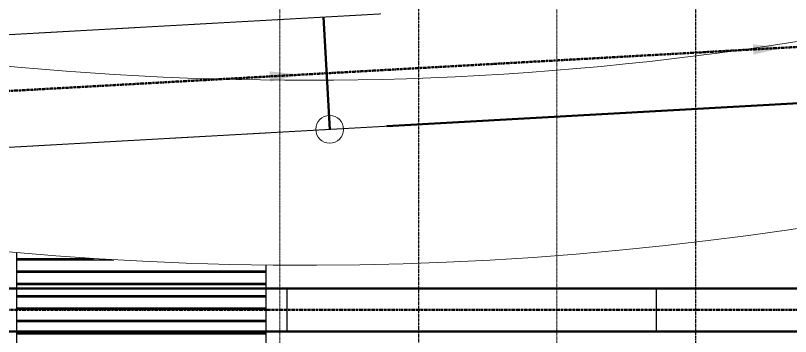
# Model space of a CAD drawing. Header units: inches. Extents: x 86328 to 235202, y 68629 to 184293.
# Drawn here: x 146204 to 158795, y 136920 to 142128 of the extents above; entities that cross this region are included whole.
import ezdxf

# ---------------------------------------------------------------- set-up
doc = ezdxf.new("R2010")
doc.units = ezdxf.units.IN
doc.header["$MEASUREMENT"] = 0
for name, pattern in [('CENTER', [2, 1.25, -0.25, 0.25, -0.25]), ('HIDDEN', [0.375, 0.25, -0.125]), ('PHANTOM2', [1.25, 0.625, -0.125, 0.125, -0.125, 0.125, -0.125])]:
    doc.linetypes.add(name, pattern=pattern)
for name, color, linetype, lineweight in [('.5', 8, 'Continuous', 0), ('DIM', 251, 'Continuous', 0), ('hid', 8, 'HIDDEN', 0)]:
    doc.layers.add(name, color=color, linetype=linetype, lineweight=lineweight)
doc.layers.add('2', color=2, linetype='HIDDEN')
doc.styles.get("Standard").update_dxf_attribs({"font": 'arial.ttf'})
doc.linetypes.add('FENCE_LINE', pattern='A,0.5,-0.1,["X",Standard,S=0.1,R=0,X=-0.02,Y=-0.05],-0.1', length=0.7)

msp = doc.modelspace()

# ---------------------------------------------------------------- linework, layer by layer
at = {"layer": '.5', "color": 8, "linetype": 'CENTER', "ltscale": 10}
for p, q in [((150501, 116744), (150501, 148032)), ((155001, 116744), (155001, 148031))]:
    msp.add_line(p, q, dxfattribs=at)
at = {"color": 8, "linetype": 'PHANTOM2', "ltscale": 20}
for p, q in [((157251, 146177), (157251, 122881)), ((152751, 145814), (152751, 122881))]:
    msp.add_line(p, q, dxfattribs=at)
at = {"layer": '2', "color": 8}
for p, q in [((150618, 137001), (150618, 137701)), ((150618, 137001), (150618, 137701)), ((156618, 137001), (156618, 137701))]:
    msp.add_line(p, q, dxfattribs=at)
at = {"layer": 'DIM', "color": 8, "linetype": 'PHANTOM2', "lineweight": 50, "ltscale": 20}
for p, q in [((170755, 142279), (145139, 140850)), ((144236, 137351), (162618, 137351))]:
    msp.add_line(p, q, dxfattribs=at)
at = {"layer": 'DIM', "color": 8, "linetype": 'HIDDEN', "ltscale": 10}
for p, q in [((152137, 142154), (145647, 141792)), ((160226, 140778), (152238, 140332)), ((152238, 140332), (145749, 139970))]:
    msp.add_line(p, q, dxfattribs=at)
at = {"layer": 'DIM', "color": 8, "lineweight": 50}
for p, q in [((151308, 140281), (151207, 142102)), ((160226, 140778), (152238, 140332)), ((144586, 137701), (162618, 137701)), ((144586, 137701), (150618, 137701)), ((144586, 137001), (162618, 137001)), ((144586, 137001), (150618, 137001))]:
    msp.add_line(p, q, dxfattribs=at)
at = {"layer": 'DIM', "color": 8, "linetype": 'HIDDEN', "lineweight": 25, "ltscale": 10}
for p, q in [((146226, 133765), (146226, 138279)), ((146226, 138185), (147471, 138185)), ((146226, 138165), (147801, 138165)), ((150276, 133765), (150276, 138080)), ((146226, 137985), (150276, 137985)), ((146226, 137965), (150276, 137965)), ((146226, 137785), (150276, 137785)), ((146226, 137765), (150276, 137765)), ((146226, 137585), (150276, 137585)), ((146226, 137565), (150276, 137565)), ((146226, 137385), (150276, 137385)), ((146226, 137365), (150276, 137365)), ((146226, 137185), (150276, 137185)), ((146226, 137165), (150276, 137165)), ((146226, 136985), (150276, 136985)), ((146226, 136965), (150276, 136965))]:
    msp.add_line(p, q, dxfattribs=at)
at = {"layer": 'DIM', "color": 8, "linetype": 'Continuous'}
msp.add_circle((151308, 140281), 226, dxfattribs=at)
msp.add_arc((150908, 192188), 51111, 236.5614, 351.1141, dxfattribs=at)
at = {"layer": 'DIM', "color": 8, "linetype": 'FENCE_LINE', "ltscale": 25}
msp.add_arc((150908, 192188), 54111, 255.1469, 351.1141, dxfattribs=at)
at = {"layer": 'hid', "color": 8, "linetype": 'Continuous'}
for points in [[(158189, 141578), (157575, 141544), (157185, 141522)], [(150336, 141140), (149722, 141106), (149333, 141084)]]:
    msp.add_lwpolyline(points, dxfattribs=at)
for points in [[(158184, 141661), (158688, 141606), (158194, 141495)], [(150332, 141223), (150836, 141168), (150341, 141057)]]:
    msp.add_solid(points, dxfattribs=at)

doc.saveas('drawing.dxf')
